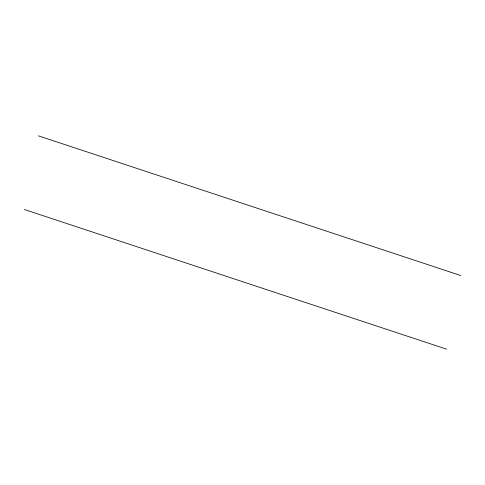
<?xml version="1.0" encoding="UTF-8"?>
<svg xmlns="http://www.w3.org/2000/svg" width="485" height="485" viewBox="0 0 485 485"><rect width="100%" height="100%" fill="white"/><g stroke="black" fill="none" stroke-linecap="round" stroke-linejoin="round"><path stroke-width="0.73" d="M38.357 135.818L460.75 275.535M24.25 209.465L446.643 349.182"/></g></svg>
